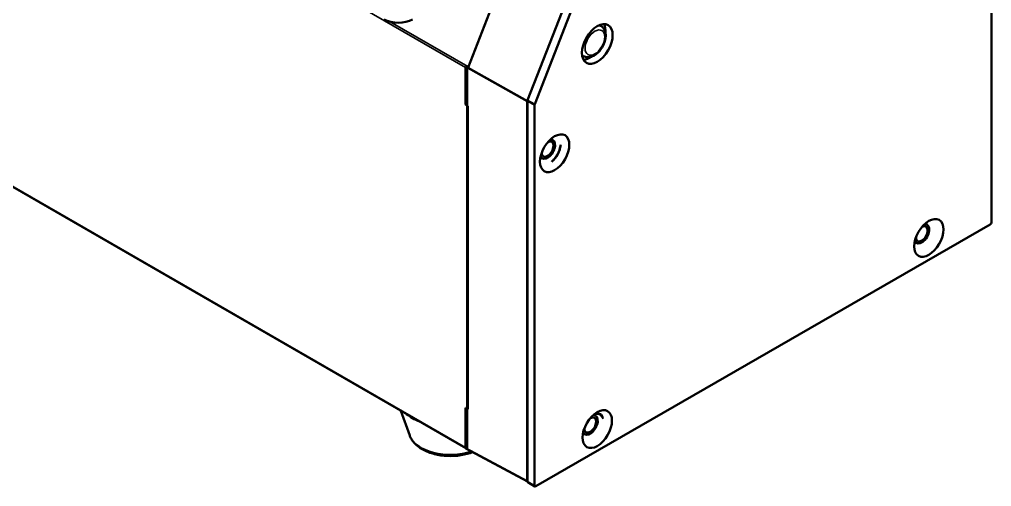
# Model space of a CAD drawing. Header units: millimetres. Extents: x 100 to 5488, y 100 to 4218.
# Drawn here: x 3486.6 to 3631.7, y 3017.8 to 3087.6 of the extents above; entities that cross this region are included whole.
import ezdxf

# ---------------------------------------------------------------- set-up
doc = ezdxf.new("R2010")
doc.units = ezdxf.units.MM
doc.header["$LTSCALE"] = 20
doc.layers.add('Visible (ANSI)', color=7, linetype='Continuous', lineweight=50)
doc.layers.add('Visible Narrow (ANSI)', color=7, linetype='Continuous', lineweight=35)

msp = doc.modelspace()

# ---------------------------------------------------------------- linework, layer by layer
at = {"layer": 'Visible (ANSI)'}
for p, q in [((3553.201, 3023.523), (3330.185, 3152.282)), ((3569.466, 3121.293), (3553.562, 3080.436)), ((3578.307, 3116.377), (3562.443, 3075.541)), ((3563.504, 3074.928), (3579.368, 3115.765)), ((3631.711, 3114.185), (3631.711, 3057.341)), ((3573.623, 3086.436), (3573.236, 3086.779)), ((3571.071, 3082.016), (3570.58, 3082.179)), ((3553.183, 3080.546), (3553.183, 3074.882)), ((3553.283, 3080.638), (3553.186, 3080.582)), ((3553.399, 3023.477), (3553.399, 3080.305)), ((3553.54, 3080.55), (3553.625, 3080.599)), ((3562.411, 3075.455), (3562.432, 3075.509)), ((3553.183, 3074.882), (3553.543, 3074.667)), ((3553.543, 3029.363), (3553.543, 3074.667)), ((3562.392, 3018.641), (3562.392, 3075.363)), ((3562.414, 3018.558), (3562.414, 3075.402)), ((3563.475, 3017.945), (3563.475, 3074.789)), ((3631.499, 3056.974), (3563.687, 3017.823)), ((3544.845, 3025.427), (3543.53, 3029.107)), ((3553.187, 3029.551), (3553.183, 3029.549)), ((3553.183, 3029.549), (3553.543, 3029.363)), ((3553.183, 3029.549), (3553.183, 3023.593)), ((3562.414, 3018.56), (3553.226, 3023.5)), ((3563.537, 3017.808), (3562.477, 3018.42))]:
    msp.add_line(p, q, dxfattribs=at)
for centre, major_axis, ratio, start_param, end_param in [((3543.146, 3088.839), (3, 0), 0.5780539, 3.9275947, 5.4971833), ((3571.784, 3084.551), (1.625, 2.815), 0.5773503, 5.3944459, 5.9507384), ((3571.784, 3084.551), (1.625, 2.815), 0.5773503, 5.3944459, 5.9507384), ((3571.784, 3084.551), (-1.625, -2.815), 0.5773503, 0.332447, 0.8887394), ((3571.784, 3084.551), (-1.625, -2.815), 0.5773503, 0.332447, 0.8887394), ((3553.324, 3080.628), (0.1, 0.173), 0.5774489, 2.1454655, 2.3564585), ((3632.351, 3128.685), (-114.919, -3.469), 0.557177, 0.7941774, 0.7985307), ((3553.684, 3080.425), (0.1, 0.173), 0.5775054, 1.8310902, 2.0427807), ((3562.533, 3075.444), (-0.1, -0.173), 0.5775773, 4.9724725, 5.4979034), ((3562.627, 3075.524), (-0.15, -0.26), 0.5773503, 4.9737166, 5.4977871), ((3563.687, 3074.912), (0.15, 0.26), 0.5773503, 1.8318892, 2.3559598), ((3565.42, 3068.221), (0.8, 1.386), 0.5773503, 2.7564941, 6.6682839), ((3565.42, 3068.221), (-0.625, -1.083), 0.5773503, 5.5504263, 10.1575369), ((3565.844, 3067.976), (1.05, 1.819), 0.5773503, 4.3113164, 5.2374636), ((3571.31, 3069.451), (2.95, 5.109), 0.5773503, 2.0003933, 2.0958943), ((3567.964, 3063.146), (2.949, 5.108), 0.5773503, 1.1696349, 1.2651315), ((3621.281, 3055.565), (0.8, 1.386), 0.5773503, 2.7564941, 6.6682839), ((3621.281, 3055.565), (-0.625, -1.083), 0.5773503, 5.5504263, 10.1575369), ((3621.827, 3061.92), (-2.949, -5.108), 0.5773503, 0.7753026, 0.8592978), ((3631.499, 3057.219), (-0.15, -0.26), 0.5773503, 0.7853982, 2.3561945), ((3550.924, 3031.274), (-8, 0), 0.5773503, 0.6140474, 0.9567489), ((3571.784, 3026.988), (0.8, 1.386), 0.5773503, 2.7564941, 6.6682839), ((3571.784, 3026.988), (-0.625, -1.083), 0.5773503, 5.5504263, 10.1575369), ((3572.208, 3026.743), (1.05, 1.819), 0.5773503, 5.9505392, 7.0169816), ((3577.294, 3032.536), (-2.949, -5.108), 0.5773501, 5.9504602, 6.0459603), ((3553.324, 3023.675), (-0.1, -0.173), 0.5771744, 5.4979394, 6.3006333), ((3562.533, 3018.723), (-0.1, -0.173), 0.5771744, 5.4979394, 6.0696701), ((3562.627, 3018.68), (-0.15, -0.26), 0.5773503, 5.4977871, 6.2831853), ((3563.687, 3018.068), (-0.15, -0.26), 0.5773503, 5.4977871, 7.0685835)]:
    msp.add_ellipse(centre, major_axis=major_axis, ratio=ratio, start_param=start_param, end_param=end_param, dxfattribs=at)
for centre, major_axis in [((3572.844, 3083.938), (-1.625, -2.815)), ((3566.48, 3067.609), (1.55, 2.685)), ((3622.342, 3054.953), (-1.55, -2.685)), ((3572.844, 3026.375), (1.55, 2.685))]:
    msp.add_ellipse(centre, major_axis=major_axis, ratio=0.5773503, dxfattribs=at)
for points, knots in [([(3573.623, 3086.436), (3573.748, 3086.324), (3573.849, 3086.187), (3574.011, 3085.863), (3574.064, 3085.671), (3574.118, 3085.237), (3574.108, 3084.991), (3574.024, 3084.483), (3573.946, 3084.222), (3573.736, 3083.716), (3573.604, 3083.471), (3573.296, 3083.019), (3573.121, 3082.81), (3572.738, 3082.447), (3572.53, 3082.292), (3572.094, 3082.061), (3571.865, 3081.983), (3571.443, 3081.94), (3571.251, 3081.956), (3571.071, 3082.016)], [4.0451165, 4.0451165, 4.0451165, 4.0451165, 4.2903685, 4.2903685, 4.5799156, 4.5799156, 4.9218112, 4.9218112, 5.2751882, 5.2751882, 5.6240137, 5.6240137, 5.9720581, 5.9720581, 6.3242522, 6.3242522, 6.6734504, 6.6734504, 6.9504578, 6.9504578, 6.9504578, 6.9504578]), ([(3554.256, 3022.947), (3553.987, 3022.841), (3553.707, 3022.748), (3552.799, 3022.502), (3552.14, 3022.398), (3550.809, 3022.326), (3550.138, 3022.355), (3548.84, 3022.545), (3548.212, 3022.706), (3547.053, 3023.156), (3546.523, 3023.446), (3545.632, 3024.148), (3545.267, 3024.559), (3544.951, 3025.16), (3544.893, 3025.292), (3544.845, 3025.427)], [6.4680841, 6.4680841, 6.4680841, 6.4680841, 6.6288592, 6.6288592, 6.9745021, 6.9745021, 7.316899, 7.316899, 7.6603167, 7.6603167, 8.0076579, 8.0076579, 8.3452268, 8.3452268, 8.4359491, 8.4359491, 8.4359491, 8.4359491])]:
    msp.add_open_spline(points, degree=3, knots=knots, dxfattribs=at)
at = {"layer": 'Visible Narrow (ANSI)'}
for p, q in [((3553.183, 3080.43), (3326.048, 3211.566)), ((3330.388, 3152.232), (3553.183, 3023.602)), ((3541.929, 3087.254), (3553.54, 3080.55)), ((3553.183, 3080.546), (3562.392, 3075.363)), ((3562.411, 3075.455), (3553.562, 3080.436)), ((3562.443, 3075.541), (3563.504, 3074.928)), ((3563.475, 3074.789), (3562.414, 3075.402)), ((3567.279, 3068.363), (3567.213, 3068.403)), ((3566.333, 3066.745), (3566.401, 3066.708)), ((3553.187, 3029.551), (3553.399, 3029.437)), ((3553.399, 3029.437), (3553.543, 3029.52)), ((3573.477, 3028.306), (3573.543, 3028.264)), ((3562.392, 3018.641), (3553.183, 3023.593)), ((3562.414, 3018.558), (3563.475, 3017.945))]:
    msp.add_line(p, q, dxfattribs=at)
msp.add_ellipse((3572.491, 3084.143), major_axis=(-1.038, -1.798), ratio=0.5773503, dxfattribs=at)
for centre, major_axis, ratio, start_param, end_param in [((3572.195, 3084.313), (1.285, 2.225), 0.5773503, 6.1650597, 6.6311811), ((3572.195, 3084.313), (-1.285, -2.225), 0.5773503, 5.9351895, 6.401311), ((3549.49, 3082.725), (4.052, -2.173), 0.0301935, 5.9393703, 6.2644701), ((3565.844, 3067.976), (-1.1, -1.905), 0.5773503, 0.9112083, 2.3544392), ((3565.776, 3068.015), (1.052, 1.822), 0.5773503, 4.3113164, 5.2374644), ((3621.705, 3055.32), (1.1, 1.905), 0.5773503, 0.5053063, 0.5973717), ((3572.208, 3026.743), (1.1, 1.905), 0.5773503, 5.6920115, 6.880557), ((3572.14, 3026.782), (1.052, 1.822), 0.5773503, 5.9505392, 6.2259978), ((3550.924, 3026.151), (-6.207, 0), 0.5773503, 0.2034307, 2.0990749)]:
    msp.add_ellipse(centre, major_axis=major_axis, ratio=ratio, start_param=start_param, end_param=end_param, dxfattribs=at)
for points, knots in [([(3567.213, 3068.403), (3567.213, 3068.403), (3567.213, 3068.403), (3567.25, 3068.587), (3567.317, 3068.738), (3567.4, 3068.871)], [1.609307281, 1.609307281, 1.609307281, 1.609307281, 1.609310746, 1.609310746, 1.671018528, 1.671018528, 1.671018528, 1.671018528]), ([(3566.039, 3066.307), (3566.107, 3066.457), (3566.198, 3066.604), (3566.333, 3066.745), (3566.333, 3066.745), (3566.333, 3066.745)], [1.547709313, 1.547709313, 1.547709313, 1.547709313, 1.609391463, 1.609391463, 1.609405258, 1.609405258, 1.609405258, 1.609405258])]:
    msp.add_open_spline(points, degree=3, knots=knots, dxfattribs=at)
msp.add_open_spline([(3573.734, 3027.971), (3573.63, 3028.08), (3573.541, 3028.191), (3573.477, 3028.306)], degree=3, dxfattribs=at)

doc.saveas('drawing.dxf')
